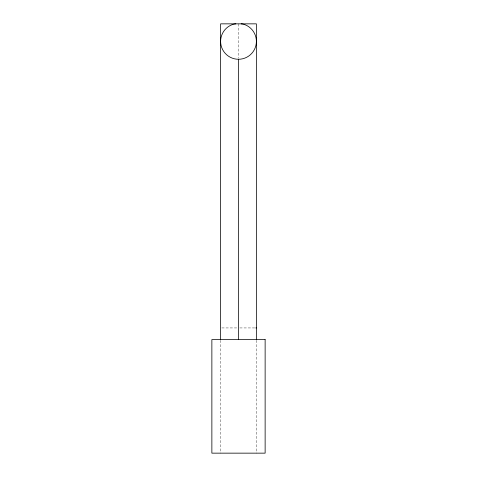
<?xml version="1.0" encoding="UTF-8"?>
<svg xmlns="http://www.w3.org/2000/svg" width="477" height="477" viewBox="0 0 477 477"><rect width="100%" height="100%" fill="white"/><g stroke="black" fill="none" stroke-linecap="round" stroke-linejoin="round"><path stroke-width="0.36" stroke-dasharray="2.38 1.79" d="M221.817 327.937L237.838 327.937M239.824 327.937L255.183 327.937M256.387 340.322L256.387 453.15M238.5 23.85L238.5 58.134M220.612 340.322L220.612 453.15"/><path stroke-width="0.72" d="M235.829 23.85L233.873 24.106A17.887 17.887 0 0 0 223.85 51.647A17.887 17.887 0 0 0 253.15 51.647A17.887 17.887 0 0 0 243.127 24.106L241.171 23.85M255.779 327.937L256.387 327.937M256.387 339.576L256.387 23.85L220.612 23.85L220.612 339.576M238.5 59.273L238.5 339.576M265.134 339.576L211.866 339.576L211.866 453.15L265.134 453.15L265.134 339.576"/></g></svg>
